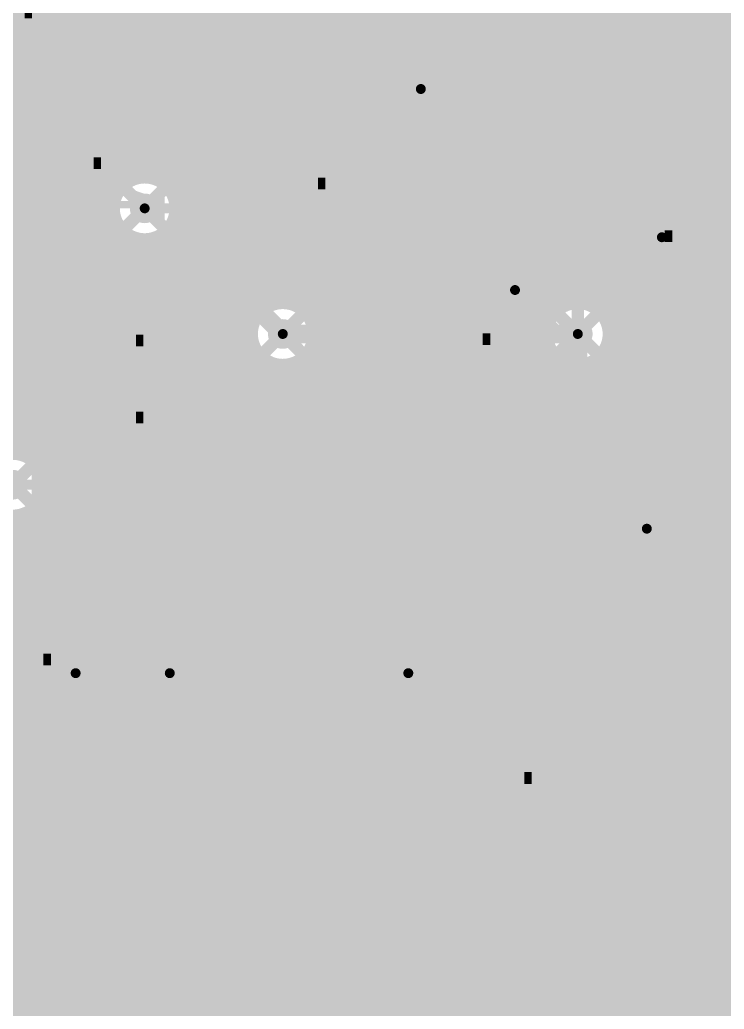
# Model space of a CAD drawing. Extents: x -11 to 221, y -93 to 178.
# Drawn here: x 120.79 to 135.04, y 84.65 to 104.65 of the extents above; entities that cross this region are included whole.
import ezdxf

# ---------------------------------------------------------------- set-up
doc = ezdxf.new("R2010")
doc.units = 0
doc.header["$MEASUREMENT"] = 0
doc.layers.get('0').update_dxf_attribs({"linetype": 'CONTINUOUS'})
for name, color, linetype in [('26-349-0_BOT', 7, 'CONTINUOUS'), ('26-349-0_DRD', 7, 'CONTINUOUS'), ('26-349-0_DRL', 2, 'CONTINUOUS'), ('26-349-0_FAB', 1, 'CONTINUOUS'), ('26-349-0_IN1', 3, 'CONTINUOUS'), ('26-349-0_IN2', 5, 'CONTINUOUS'), ('26-349-0_SMT', 14, 'CONTINUOUS'), ('26-349-0_SPT', 9, 'CONTINUOUS'), ('26-349-0_SST', 12, 'CONTINUOUS'), ('26-349-0_TOP', 11, 'CONTINUOUS'), ('THRUHOLE_TAP', 15, 'CONTINUOUS')]:
    doc.layers.add(name, color=color, linetype=linetype)

# ---------------------------------------------------------------- blocks, each defined once
blk = doc.blocks.new('ROUND_78')
at = {"const_width": 0.29972}
blk.add_lwpolyline([(-0.14986, 0, 1), (0.14986, 0, 1)], format="xyb", close=True, dxfattribs=at)
blk = doc.blocks.new('ROUND_101')
at = {"const_width": 0.10033}
blk.add_lwpolyline([(-0.050164, 0, 1), (0.050164, 0, 1)], format="xyb", close=True, dxfattribs=at)
blk = doc.blocks.new('ROUND_102')
at = {"const_width": 0.10033}
blk.add_lwpolyline([(-0.050164, 0, 1), (0.050164, 0, 1)], format="xyb", close=True, dxfattribs=at)
blk = doc.blocks.new('ROUND_83')
at = {"const_width": 0.29972}
blk.add_lwpolyline([(-0.14986, 0, 1), (0.14986, 0, 1)], format="xyb", close=True, dxfattribs=at)
blk = doc.blocks.new('RECTANGLE_3')
blk.add_solid([(0.4826, 0.4064), (0.4826, -0.4064), (-0.4826, 0.4064), (-0.4826, -0.4064)])
blk = doc.blocks.new('RECTANGLE_17')
blk.add_solid([(0.508, 0.635), (0.508, -0.635), (-0.508, 0.635), (-0.508, -0.635)])
blk = doc.blocks.new('ROUND_88')
at = {"const_width": 0.10033}
blk.add_lwpolyline([(-0.050164, 0, 1), (0.050164, 0, 1)], format="xyb", close=True, dxfattribs=at)

msp = doc.modelspace()

# ---------------------------------------------------------------- linework, layer by layer
at = {"layer": '26-349-0_BOT'}
for points, const_width in [([(90.805, 101.219), (122.936, 101.219), (123.317, 100.838)], 0.2032), ([(126.111, 98.298), (132.08, 98.298)], 0.381), ([(148.2852, 92.6338), (82.3722, 92.6338)], 0.2032), ([(157.988, 89.281), (85.344, 89.281)], 0.2032), ([(150.114, 87.63), (150.08098, 87.66302), (86.19998, 87.66302)], 0.2032), ([(106.934, 86.106), (156.845, 86.106)], 0.2032), ([(156.21, 84.963), (81.661, 84.963)], 0.2032)]:
    msp.add_lwpolyline(points, dxfattribs=dict(at, const_width=const_width))
at = {"layer": '26-349-0_DRD', "const_width": 0.254}
for points in [[(121.92, 104.394), (119.38, 106.934)], [(121.92, 104.394), (119.38, 106.934)], [(123.19, 106.934), (120.65, 104.394)], [(123.19, 104.394), (120.65, 106.934)], [(123.19, 106.934), (120.65, 104.394)], [(123.19, 104.394), (120.65, 106.934)], [(121.92, 104.394), (121.92, 106.934)], [(121.92, 104.394), (121.92, 106.934)], [(123.19, 104.394), (123.19, 106.934)], [(123.19, 104.394), (123.19, 106.934)], [(127.381, 106.299), (127.381, 103.759)], [(129.921, 106.299), (127.381, 103.759)], [(129.921, 103.759), (127.381, 106.299)], [(127.381, 106.299), (127.381, 103.759)], [(129.921, 106.299), (127.381, 103.759)], [(129.921, 103.759), (127.381, 106.299)], [(127.381, 106.299), (127.381, 103.759)], [(129.921, 106.299), (127.381, 103.759)], [(129.921, 103.759), (127.381, 106.299)], [(129.921, 103.759), (129.921, 106.299)], [(129.921, 103.759), (129.921, 106.299)], [(129.921, 103.759), (129.921, 106.299)], [(131.445, 106.299), (131.445, 103.759)], [(133.985, 106.299), (131.445, 103.759)], [(133.985, 103.759), (131.445, 106.299)], [(131.445, 106.299), (131.445, 103.759)], [(133.985, 106.299), (131.445, 103.759)], [(133.985, 103.759), (131.445, 106.299)], [(133.985, 103.759), (133.985, 106.299)], [(133.985, 103.759), (133.985, 106.299)], [(127.635, 104.521), (127.635, 101.981)], [(130.175, 104.521), (127.635, 104.521)], [(130.175, 104.521), (127.635, 101.981)], [(130.175, 101.981), (127.635, 104.521)], [(127.635, 104.521), (127.635, 101.981)], [(130.175, 104.521), (127.635, 104.521)], [(130.175, 104.521), (127.635, 101.981)], [(130.175, 101.981), (127.635, 104.521)], [(130.175, 101.981), (130.175, 104.521)], [(130.175, 101.981), (130.175, 104.521)], [(119.38, 104.394), (121.92, 104.394)], [(119.38, 104.394), (121.92, 104.394)], [(120.65, 104.394), (123.19, 104.394)], [(120.65, 104.394), (123.19, 104.394)], [(127.381, 103.759), (129.921, 103.759)], [(127.381, 103.759), (129.921, 103.759)], [(127.381, 103.759), (129.921, 103.759)], [(131.445, 103.759), (133.985, 103.759)], [(131.445, 103.759), (133.985, 103.759)], [(122.047, 102.108), (122.047, 99.568)], [(124.587, 102.108), (122.047, 102.108)], [(124.587, 102.108), (122.047, 99.568)], [(124.587, 99.568), (122.047, 102.108)], [(124.587, 99.568), (124.587, 102.108)], [(127.635, 101.981), (130.175, 101.981)], [(127.635, 101.981), (130.175, 101.981)], [(132.5118, 101.5238), (132.5118, 98.9838)], [(135.0518, 101.5238), (132.5118, 101.5238)], [(135.0518, 101.5238), (132.5118, 98.9838)], [(135.0518, 98.9838), (132.5118, 101.5238)], [(135.0518, 98.9838), (135.0518, 101.5238)], [(129.54, 100.457), (129.54, 97.917)], [(132.08, 100.457), (129.54, 100.457)], [(132.08, 100.457), (129.54, 97.917)], [(132.08, 97.917), (129.54, 100.457)], [(129.54, 100.457), (129.54, 97.917)], [(132.08, 100.457), (129.54, 100.457)], [(132.08, 100.457), (129.54, 97.917)], [(132.08, 97.917), (129.54, 100.457)], [(129.54, 100.457), (129.54, 97.917)], [(132.08, 100.457), (129.54, 100.457)], [(132.08, 100.457), (129.54, 97.917)], [(132.08, 97.917), (129.54, 100.457)], [(132.08, 97.917), (132.08, 100.457)], [(132.08, 97.917), (132.08, 100.457)], [(132.08, 97.917), (132.08, 100.457)], [(122.047, 99.568), (124.587, 99.568)], [(124.841, 99.568), (124.841, 97.028)], [(127.381, 99.568), (124.841, 99.568)], [(127.381, 99.568), (124.841, 97.028)], [(127.381, 97.028), (124.841, 99.568)], [(127.381, 97.028), (127.381, 99.568)], [(130.81, 99.568), (130.81, 97.028)], [(133.35, 99.568), (130.81, 99.568)], [(133.35, 99.568), (130.81, 97.028)], [(133.35, 97.028), (130.81, 99.568)], [(133.35, 97.028), (133.35, 99.568)], [(132.5118, 98.9838), (135.0518, 98.9838)], [(129.54, 97.917), (132.08, 97.917)], [(129.54, 97.917), (132.08, 97.917)], [(129.54, 97.917), (132.08, 97.917)], [(124.841, 97.028), (127.381, 97.028)], [(130.81, 97.028), (133.35, 97.028)], [(121.92, 96.52), (119.38, 96.52)], [(121.92, 96.52), (119.38, 93.98)], [(121.92, 93.98), (119.38, 96.52)], [(121.92, 93.98), (121.92, 96.52)], [(132.207, 95.631), (132.207, 93.091)], [(134.747, 95.631), (132.207, 95.631)], [(134.747, 95.631), (132.207, 93.091)], [(134.747, 93.091), (132.207, 95.631)], [(132.207, 95.631), (132.207, 93.091)], [(134.747, 95.631), (132.207, 95.631)], [(134.747, 95.631), (132.207, 93.091)], [(134.747, 93.091), (132.207, 95.631)], [(134.747, 93.091), (134.747, 95.631)], [(134.747, 93.091), (134.747, 95.631)], [(119.38, 93.98), (121.92, 93.98)], [(132.207, 93.091), (134.747, 93.091)], [(132.207, 93.091), (134.747, 93.091)], [(123.19, 92.71), (120.65, 92.71)], [(123.19, 92.71), (120.65, 90.17)], [(123.19, 90.17), (120.65, 92.71)], [(122.555, 92.71), (122.555, 90.17)], [(125.095, 92.71), (122.555, 92.71)], [(125.095, 92.71), (122.555, 90.17)], [(125.095, 90.17), (122.555, 92.71)], [(122.555, 92.71), (122.555, 90.17)], [(125.095, 92.71), (122.555, 92.71)], [(125.095, 92.71), (122.555, 90.17)], [(125.095, 90.17), (122.555, 92.71)], [(123.19, 90.17), (123.19, 92.71)], [(125.095, 90.17), (125.095, 92.71)], [(125.095, 90.17), (125.095, 92.71)], [(127.381, 92.71), (127.381, 90.17)], [(129.921, 92.71), (127.381, 92.71)], [(129.921, 92.71), (127.381, 90.17)], [(129.921, 90.17), (127.381, 92.71)], [(127.381, 92.71), (127.381, 90.17)], [(129.921, 92.71), (127.381, 92.71)], [(129.921, 92.71), (127.381, 90.17)], [(129.921, 90.17), (127.381, 92.71)], [(129.921, 90.17), (129.921, 92.71)], [(129.921, 90.17), (129.921, 92.71)], [(120.65, 90.17), (123.19, 90.17)], [(122.555, 90.17), (125.095, 90.17)], [(122.555, 90.17), (125.095, 90.17)], [(127.381, 90.17), (129.921, 90.17)], [(127.381, 90.17), (129.921, 90.17)]]:
    msp.add_lwpolyline(points, dxfattribs=at)
at = {"layer": '26-349-0_FAB', "const_width": 0.254}
for points in [[(130.34518, 89.42832), (130.34518, 88.15832), (130.13182, 88.37168), (129.71018, 89.2175), (129.49682, 89.42832), (129.49682, 88.15832)], [(121.58218, 89.42832), (121.158, 89.42832)], [(121.36882, 88.15832), (121.36882, 89.42832)], [(123.04268, 88.37168), (122.936, 88.15832), (122.301, 88.15832), (122.19432, 88.37168), (122.19432, 89.2175), (122.301, 89.42832), (122.936, 89.42832), (123.04268, 89.2175)], [(123.65482, 88.79332), (124.28982, 88.79332), (124.50318, 89.00668), (124.50318, 89.2175), (124.28982, 89.42832), (123.65482, 89.42832), (123.65482, 88.15832)], [(125.222, 88.15832), (125.11532, 88.37168), (125.11532, 89.2175), (125.222, 89.42832), (125.857, 89.42832), (125.96368, 89.2175), (125.96368, 88.37168), (125.857, 88.15832), (125.222, 88.15832)], [(127.42418, 88.37168), (127.3175, 88.15832), (126.6825, 88.15832), (126.57582, 88.37168), (126.57582, 89.2175), (126.6825, 89.42832), (127.3175, 89.42832), (127.42418, 89.2175)], [(128.143, 88.15832), (128.03632, 88.37168), (128.03632, 89.2175), (128.143, 89.42832), (128.778, 89.42832), (128.88468, 89.2175), (128.88468, 88.37168), (128.778, 88.15832), (128.143, 88.15832)], [(131.80568, 89.42832), (130.95732, 89.42832)], [(131.3815, 88.15832), (131.3815, 89.42832)], [(132.41782, 88.79332), (133.05282, 88.79332), (133.26618, 89.00668), (133.26618, 89.2175), (133.05282, 89.42832), (132.41782, 89.42832), (132.41782, 88.15832)], [(133.985, 88.15832), (133.87832, 88.37168), (133.87832, 89.2175), (133.985, 89.42832), (134.62, 89.42832), (134.72668, 89.2175), (134.72668, 88.37168), (134.62, 88.15832), (133.985, 88.15832)], [(124.18568, 88.79332), (124.50318, 88.15832)], [(132.94868, 88.79332), (133.26618, 88.15832)], [(121.58218, 88.15832), (121.158, 88.15832)], [(131.318, 87.52332), (131.318, 86.25332), (131.10718, 86.46668), (130.683, 87.3125), (130.47218, 87.52332), (130.47218, 86.25332)], [(129.43332, 86.88832), (129.8575, 86.88832), (129.8575, 86.46668), (129.75082, 86.25332), (129.11582, 86.25332), (129.01168, 86.46668), (129.01168, 87.3125), (129.11582, 87.52332), (129.75082, 87.52332), (129.8575, 87.3125)], [(131.93268, 86.25332), (132.56768, 86.25332), (132.7785, 86.6775), (132.7785, 87.10168), (132.56768, 87.52332), (131.93268, 87.52332)], [(132.03682, 86.25332), (132.03682, 87.52332)]]:
    msp.add_lwpolyline(points, dxfattribs=at)
at = {"layer": '26-349-0_IN1', "const_width": 0.254}
for points in [[(128.59004, 103.9114), (105.38968, 103.9114)], [(105.41762, 103.98506), (128.6891, 103.9495)], [(120.8024, 103.9622), (120.8024, 95.96628)], [(121.031, 103.9622), (121.031, 95.87484)], [(121.2596, 103.95966), (121.2596, 95.65386)], [(121.4882, 103.95966), (121.4882, 92.02928)], [(121.7168, 103.95966), (121.7168, 92.14104)], [(121.9454, 103.95966), (121.9454, 92.17152)], [(122.174, 103.95966), (122.174, 92.1258)], [(122.4026, 103.95966), (122.4026, 91.98864)], [(122.6312, 103.95966), (122.6312, 101.092)], [(122.8598, 103.95966), (122.8598, 101.4095)], [(123.0884, 103.95712), (123.0884, 101.53142)], [(123.317, 103.95712), (123.317, 101.56952)], [(123.5456, 103.95712), (123.5456, 101.53142)], [(123.7742, 103.95712), (123.7742, 101.4095)], [(124.0028, 103.95712), (124.0028, 101.092)], [(124.2314, 103.95712), (124.2314, 92.04706)], [(124.46, 103.95712), (124.46, 91.80322)], [(124.6886, 103.95458), (124.6886, 65.66662)], [(124.9172, 103.95458), (124.9172, 65.45072)], [(125.1458, 103.95458), (125.1458, 65.07226)], [(125.3744, 103.95458), (125.3744, 51.562)], [(125.603, 103.95458), (125.603, 98.82378)], [(125.8316, 103.95458), (125.8316, 98.97364)], [(126.0602, 103.95458), (126.0602, 99.02698)], [(126.2888, 103.95458), (126.2888, 99.00666)], [(126.5174, 103.95204), (126.5174, 98.90506)], [(126.746, 103.95204), (126.746, 98.66122)], [(126.9746, 103.95204), (126.9746, 72.32396)], [(127.2032, 103.95204), (127.2032, 72.59828)], [(127.4318, 103.95204), (127.4318, 72.71004)], [(127.6604, 103.95204), (127.6604, 72.74052)], [(127.889, 103.95204), (127.889, 73.00722)], [(128.1176, 103.9495), (128.1176, 91.94038)], [(128.3462, 103.9495), (128.3462, 103.72344)], [(128.5748, 103.9495), (128.5748, 103.90378)], [(129.1209, 103.9495), (145.48104, 103.9241)], [(145.47342, 103.9114), (129.21996, 103.9114)], [(129.2606, 103.9495), (129.2606, 103.89108)], [(129.4892, 103.9495), (129.4892, 103.69042)], [(129.7178, 103.9495), (129.7178, 51.562)], [(129.9464, 103.94696), (129.9464, 51.562)], [(130.175, 103.94696), (130.175, 99.55022)], [(130.4036, 103.94696), (130.4036, 99.79406)], [(130.6322, 103.94696), (130.6322, 99.89566)], [(130.8608, 103.94696), (130.8608, 99.91598)], [(131.0894, 103.94696), (131.0894, 99.86264)], [(131.318, 103.94696), (131.318, 99.71278)], [(131.5466, 103.94442), (131.5466, 98.79838)], [(131.7752, 103.94442), (131.7752, 98.96348)], [(132.0038, 103.94442), (132.0038, 99.02444)], [(132.2324, 103.94442), (132.2324, 99.01428)], [(132.461, 103.94442), (132.461, 98.92284)], [(132.6896, 103.94442), (132.6896, 98.70186)], [(132.9182, 103.94442), (132.9182, 94.83344)], [(133.1468, 103.94188), (133.1468, 100.61702)], [(133.3754, 103.94188), (133.3754, 100.86086)], [(133.604, 103.94188), (133.604, 100.96246)], [(133.8326, 103.94188), (133.8326, 100.98278)], [(134.0612, 103.94188), (134.0612, 100.92944)], [(134.2898, 103.94188), (134.2898, 100.77958)], [(134.5184, 103.94188), (134.5184, 51.562)], [(134.747, 103.94188), (134.747, 51.562)], [(134.9756, 103.93934), (134.9756, 51.562)], [(128.31318, 103.6828), (105.22458, 103.6828)], [(145.4023, 103.6828), (129.49428, 103.6828)], [(128.20142, 103.4542), (86.1822, 103.4542)], [(145.40484, 103.4542), (129.60604, 103.4542)], [(128.17348, 103.2256), (85.9536, 103.2256)], [(145.48612, 103.2256), (129.63652, 103.2256)], [(128.2192, 102.997), (85.725, 102.997)], [(145.68678, 102.997), (129.5908, 102.997)], [(128.35382, 102.7684), (85.4964, 102.7684)], [(128.3462, 102.77856), (128.3462, 92.10548)], [(150.27148, 102.7684), (129.45364, 102.7684)], [(129.4892, 102.81158), (129.4892, 51.562)], [(128.73228, 102.5398), (85.2678, 102.5398)], [(128.5748, 102.59822), (128.5748, 92.16644)], [(128.8034, 102.5271), (128.8034, 92.15628)], [(129.032, 102.52964), (129.032, 92.06484)], [(138.811, 102.5398), (129.07518, 102.5398)], [(129.2606, 102.61092), (129.2606, 91.84386)], [(138.4935, 102.3112), (88.99398, 102.3112)], [(138.36904, 102.0826), (89.31148, 102.0826)], [(138.33348, 101.854), (91.16822, 101.854)], [(138.36904, 101.6254), (91.41206, 101.6254)], [(122.84456, 101.3968), (91.51366, 101.3968)], [(138.4935, 101.3968), (123.78944, 101.3968)], [(122.66422, 101.1682), (91.53398, 101.1682)], [(138.811, 101.1682), (123.96978, 101.1682)], [(122.5931, 100.9396), (91.48064, 100.9396)], [(133.5278, 100.9396), (124.0409, 100.9396)], [(167.13962, 100.9396), (134.0358, 100.9396)], [(122.59564, 100.711), (91.33078, 100.711)], [(133.2103, 100.711), (124.03582, 100.711)], [(165.23462, 100.711), (134.3533, 100.711)], [(122.6312, 100.584), (122.6312, 91.61018)], [(124.0028, 100.584), (124.0028, 92.14866)], [(122.67692, 100.4824), (89.71788, 100.4824)], [(133.08584, 100.4824), (123.95708, 100.4824)], [(161.59988, 100.4824), (134.47522, 100.4824)], [(122.87758, 100.2538), (89.62136, 100.2538)], [(122.8598, 100.2665), (122.8598, 71.08444)], [(123.0884, 100.14204), (123.0884, 65.75806)], [(123.317, 100.10648), (123.317, 91.96578)], [(123.5456, 100.14204), (123.5456, 92.11564)], [(133.05028, 100.2538), (123.75642, 100.2538)], [(123.7742, 100.2665), (123.7742, 92.16898)], [(161.22142, 100.2538), (134.51332, 100.2538)], [(133.08584, 100.0252), (89.47404, 100.0252)], [(161.0868, 100.0252), (134.47522, 100.0252)], [(130.40614, 99.7966), (89.2556, 99.7966)], [(133.2103, 99.7966), (131.21386, 99.7966)], [(133.1468, 99.89058), (133.1468, 95.01378)], [(134.2898, 99.72802), (134.2898, 51.562)], [(153.89352, 99.7966), (134.3533, 99.7966)], [(130.18516, 99.568), (88.89238, 99.568)], [(133.5278, 99.568), (131.43484, 99.568)], [(133.3754, 99.6442), (133.3754, 95.0849)], [(133.604, 99.5426), (133.604, 95.07982)], [(133.8326, 99.52482), (133.8326, 95.00108)], [(153.4414, 99.568), (134.0358, 99.568)], [(134.0612, 99.57816), (134.0612, 94.80042)], [(130.09372, 99.3394), (82.0674, 99.3394)], [(153.20264, 99.3394), (131.52628, 99.3394)], [(130.08102, 99.1108), (81.8388, 99.1108)], [(153.0477, 99.1108), (131.53644, 99.1108)], [(125.67158, 98.8822), (81.6102, 98.8822)], [(130.14452, 98.8822), (126.55042, 98.8822)], [(130.175, 98.82378), (130.175, 51.562)], [(131.64058, 98.8822), (131.47548, 98.8822)], [(152.94864, 98.8822), (132.51942, 98.8822)], [(125.47092, 98.6536), (81.3816, 98.6536)], [(130.30962, 98.6536), (126.75108, 98.6536)], [(130.4036, 98.5774), (130.4036, 51.562)], [(131.0894, 98.51136), (131.0894, 51.562)], [(131.43992, 98.6536), (131.31038, 98.6536)], [(131.318, 98.66122), (131.318, 51.562)], [(152.89022, 98.6536), (132.72008, 98.6536)], [(125.38964, 98.425), (81.153, 98.425)], [(131.35864, 98.425), (126.82982, 98.425)], [(130.6322, 98.4758), (130.6322, 51.562)], [(130.8608, 98.45802), (130.8608, 51.562)], [(152.87244, 98.425), (132.79882, 98.425)], [(125.3871, 98.1964), (80.9244, 98.1964)], [(131.3561, 98.1964), (126.8349, 98.1964)], [(152.89022, 98.1964), (132.8039, 98.1964)], [(125.45822, 97.9678), (80.6958, 97.9678)], [(126.746, 97.93478), (126.746, 65.7098)], [(131.42722, 97.9678), (126.76378, 97.9678)], [(152.94864, 97.9678), (132.73278, 97.9678)], [(125.63856, 97.7392), (80.4672, 97.7392)], [(125.603, 97.77222), (125.603, 51.562)], [(131.60756, 97.7392), (126.58344, 97.7392)], [(131.5466, 97.79762), (131.5466, 51.562)], [(153.0477, 97.7392), (132.55244, 97.7392)], [(132.6896, 97.89414), (132.6896, 72.72528)], [(153.20264, 97.5106), (80.2386, 97.5106)], [(125.8316, 97.62236), (125.8316, 65.33896)], [(126.0602, 97.56902), (126.0602, 65.61328)], [(126.2888, 97.5868), (126.2888, 65.72504)], [(126.5174, 97.6884), (126.5174, 65.75552)], [(131.7752, 97.63252), (131.7752, 51.562)], [(132.0038, 97.56902), (132.0038, 51.562)], [(132.2324, 97.58172), (132.2324, 72.41286)], [(132.461, 97.67316), (132.461, 72.63384)], [(153.4414, 97.282), (80.01, 97.282)], [(153.47696, 97.0534), (79.7814, 97.0534)], [(153.2255, 96.8248), (79.5528, 96.8248)], [(153.06294, 96.5962), (79.3242, 96.5962)], [(152.95626, 96.3676), (79.0956, 96.3676)], [(152.8953, 96.139), (78.867, 96.139)], [(152.87244, 95.9104), (120.96496, 95.9104)], [(152.88768, 95.6818), (121.23928, 95.6818)], [(152.93848, 95.4532), (121.35104, 95.4532)], [(153.035, 95.2246), (121.38152, 95.2246)], [(133.11378, 94.996), (121.3358, 94.996)], [(153.18232, 94.996), (133.84022, 94.996)], [(132.8674, 94.7674), (121.19864, 94.7674)], [(121.2596, 94.84614), (121.2596, 91.75496)], [(153.41092, 94.7674), (134.08406, 94.7674)], [(120.8024, 94.53372), (120.8024, 51.562)], [(132.7658, 94.5388), (120.82018, 94.5388)], [(121.031, 94.62516), (121.031, 51.562)], [(153.81732, 94.5388), (134.18566, 94.5388)], [(132.74802, 94.3102), (87.58428, 94.3102)], [(160.52038, 94.3102), (134.20598, 94.3102)], [(132.80136, 94.0816), (87.30996, 94.0816)], [(134.0612, 93.92158), (134.0612, 51.562)], [(160.40862, 94.0816), (134.15264, 94.0816)], [(132.95122, 93.853), (83.17484, 93.853)], [(132.9182, 93.88856), (132.9182, 72.73544)], [(133.1468, 93.70822), (133.1468, 72.67448)], [(133.8326, 93.72092), (133.8326, 51.562)], [(156.10078, 93.853), (134.00278, 93.853)], [(155.8544, 93.6244), (83.06308, 93.6244)], [(133.3754, 93.6371), (133.3754, 72.50938)], [(133.604, 93.63964), (133.604, 51.562)], [(155.7528, 93.3958), (82.78876, 93.3958)], [(147.78482, 93.1672), (82.87258, 93.1672)], [(147.61972, 92.9386), (83.03768, 92.9386)], [(147.55622, 92.71), (83.09864, 92.71)], [(147.56892, 92.4814), (83.08848, 92.4814)], [(147.66036, 92.2528), (82.99704, 92.2528)], [(121.48058, 92.0242), (82.77606, 92.0242)], [(123.38558, 92.0242), (122.35942, 92.0242)], [(128.21158, 92.0242), (124.26442, 92.0242)], [(147.88134, 92.0242), (129.09042, 92.0242)], [(121.27992, 91.7956), (78.486, 91.7956)], [(123.18492, 91.7956), (122.56008, 91.7956)], [(128.01092, 91.7956), (124.46508, 91.7956)], [(150.9141, 91.7956), (129.29108, 91.7956)], [(121.19864, 91.567), (78.486, 91.567)], [(123.10364, 91.567), (122.63882, 91.567)], [(127.92964, 91.567), (124.54382, 91.567)], [(150.91664, 91.567), (129.36982, 91.567)], [(121.1961, 91.3384), (78.486, 91.3384)], [(123.1011, 91.3384), (122.6439, 91.3384)], [(127.9271, 91.3384), (124.5489, 91.3384)], [(150.99792, 91.3384), (129.3749, 91.3384)], [(121.26722, 91.1098), (78.486, 91.1098)], [(121.2596, 91.12504), (121.2596, 51.562)], [(123.17222, 91.1098), (122.57278, 91.1098)], [(122.6312, 91.26728), (122.6312, 71.26478)], [(127.99822, 91.1098), (124.47778, 91.1098)], [(151.19858, 91.1098), (129.30378, 91.1098)], [(123.317, 90.91422), (123.317, 65.86728)], [(124.46, 91.07678), (124.46, 65.80886)], [(128.1176, 90.93962), (128.1176, 73.25106)], [(129.2606, 91.03614), (129.2606, 51.562)], [(121.44756, 90.8812), (78.486, 90.8812)], [(121.4882, 90.84818), (121.4882, 51.562)], [(121.7168, 90.73642), (121.7168, 71.05142)], [(121.9454, 90.70848), (121.9454, 71.25208)], [(122.174, 90.7542), (122.174, 71.33082)], [(123.35256, 90.8812), (122.39244, 90.8812)], [(122.4026, 90.88882), (122.4026, 71.3359)], [(123.5456, 90.76436), (123.5456, 65.93332)], [(123.7742, 90.71102), (123.7742, 65.95872)], [(124.0028, 90.7288), (124.0028, 65.94856)], [(124.2314, 90.8304), (124.2314, 65.9003)], [(128.17856, 90.8812), (124.29744, 90.8812)], [(128.3462, 90.77452), (128.3462, 73.35266)], [(128.5748, 90.71102), (128.5748, 73.37298)], [(128.8034, 90.72372), (128.8034, 73.31964)], [(129.032, 90.81516), (129.032, 73.16978)], [(167.04818, 90.8812), (129.12344, 90.8812)], [(167.32504, 90.6526), (78.486, 90.6526)], [(162.03422, 90.424), (78.486, 90.424)], [(161.88436, 90.1954), (78.486, 90.1954)], [(157.734, 89.9668), (85.598, 89.9668)], [(157.4165, 89.7382), (85.9155, 89.7382)], [(157.29204, 89.5096), (86.03742, 89.5096)], [(157.25648, 89.281), (86.07552, 89.281)], [(157.29204, 89.0524), (86.03742, 89.0524)], [(157.4165, 88.8238), (85.9155, 88.8238)], [(157.734, 88.5952), (85.598, 88.5952)], [(171.577, 88.3666), (86.40064, 88.3666)], [(149.58822, 88.138), (86.75624, 88.138)], [(149.43836, 87.9094), (86.88832, 87.9094)], [(149.38502, 87.6808), (86.9315, 87.6808)], [(149.4028, 87.4522), (86.90102, 87.4522)], [(149.5044, 87.2236), (86.78418, 87.2236)], [(149.75078, 86.995), (86.49716, 86.995)], [(156.53004, 86.7664), (107.24896, 86.7664)], [(156.25318, 86.5378), (107.52328, 86.5378)], [(156.14142, 86.3092), (107.63504, 86.3092)], [(156.11348, 86.0806), (107.66552, 86.0806)], [(156.1592, 85.852), (107.6198, 85.852)], [(155.89504, 85.6234), (107.48264, 85.6234)], [(155.61818, 85.3948), (107.10418, 85.3948)], [(155.50642, 85.1662), (82.36204, 85.1662)], [(139.065, 84.9376), (82.39252, 84.9376)], [(139.065, 84.709), (82.3468, 84.709)]]:
    msp.add_lwpolyline(points, dxfattribs=at)
for points in [[(128.6891, 103.9495, 0.3289003), (128.17348, 103.251)], [(128.6891, 103.9495, 0.3289003), (128.17348, 103.251)], [(129.63652, 103.251, 0.3289011), (129.1209, 103.9495)], [(129.63652, 103.251, 0.3289011), (129.1209, 103.9495)], [(128.17348, 103.251, 0.4142136), (128.905, 102.51948)], [(128.17348, 103.251, 0.4142136), (128.905, 102.51948)], [(128.905, 102.51948, 0.4142136), (129.63652, 103.251)], [(128.905, 102.51948, 0.4142136), (129.63652, 103.251)], [(123.317, 101.56952, 0.4142136), (122.58548, 100.838)], [(124.04852, 100.838, 0.4142136), (123.317, 101.56952)], [(133.7818, 100.98532, 0.4142136), (133.05028, 100.2538)], [(134.51332, 100.2538, 0.4142136), (133.7818, 100.98532)], [(122.58548, 100.838, 0.4142136), (123.317, 100.10648)], [(123.317, 100.10648, 0.4142136), (124.04852, 100.838)], [(133.05028, 100.2538, 0.4142136), (133.7818, 99.52228)], [(133.7818, 99.52228, 0.4142136), (134.51332, 100.2538)], [(130.81, 99.91852, 0.4142136), (130.07848, 99.187)], [(130.81, 99.91852, 0.4142136), (130.07848, 99.187)], [(131.54152, 99.187, 0.4142136), (130.81, 99.91852)], [(131.54152, 99.187, 0.4142136), (130.81, 99.91852)], [(130.07848, 99.187, 0.4142136), (130.81, 98.45548)], [(130.07848, 99.187, 0.4142136), (130.81, 98.45548)], [(130.81, 98.45548, 0.4142136), (131.54152, 99.187)], [(130.81, 98.45548, 0.4142136), (131.54152, 99.187)], [(126.111, 99.02952, 0.4142136), (125.37948, 98.298)], [(126.84252, 98.298, 0.4142136), (126.111, 99.02952)], [(132.08, 99.02952, 0.4142136), (131.34848, 98.298)], [(132.81152, 98.298, 0.4142136), (132.08, 99.02952)], [(125.37948, 98.298, 0.4142136), (126.111, 97.56648)], [(126.111, 97.56648, 0.4142136), (126.84252, 98.298)], [(131.34848, 98.298, 0.4142136), (132.08, 97.56648)], [(132.08, 97.56648, 0.4142136), (132.81152, 98.298)], [(121.38152, 95.25, 0.4142136), (120.65, 95.98152)], [(120.65, 94.51848, 0.4142136), (121.38152, 95.25)], [(133.477, 95.09252, 0.4142136), (132.74548, 94.361)], [(133.477, 95.09252, 0.4142136), (132.74548, 94.361)], [(134.20852, 94.361, 0.4142136), (133.477, 95.09252)], [(134.20852, 94.361, 0.4142136), (133.477, 95.09252)], [(132.74548, 94.361, 0.4142136), (133.477, 93.62948)], [(132.74548, 94.361, 0.4142136), (133.477, 93.62948)], [(133.477, 93.62948, 0.4142136), (134.20852, 94.361)], [(133.477, 93.62948, 0.4142136), (134.20852, 94.361)], [(121.92, 92.17152, 0.4142136), (121.18848, 91.44)], [(122.65152, 91.44, 0.4142136), (121.92, 92.17152)], [(123.825, 92.17152, 0.4142136), (123.09348, 91.44)], [(123.825, 92.17152, 0.4142136), (123.09348, 91.44)], [(124.55652, 91.44, 0.4142136), (123.825, 92.17152)], [(124.55652, 91.44, 0.4142136), (123.825, 92.17152)], [(128.651, 92.17152, 0.4142136), (127.91948, 91.44)], [(129.38252, 91.44, 0.4142136), (128.651, 92.17152)], [(121.18848, 91.44, 0.4142136), (121.92, 90.70848)], [(121.92, 90.70848, 0.4142136), (122.65152, 91.44)], [(123.09348, 91.44, 0.4142136), (123.825, 90.70848)], [(123.09348, 91.44, 0.4142136), (123.825, 90.70848)], [(123.825, 90.70848, 0.4142136), (124.55652, 91.44)], [(123.825, 90.70848, 0.4142136), (124.55652, 91.44)], [(127.91948, 91.44, 0.4142136), (128.651, 90.70848)], [(128.651, 90.70848, 0.4142136), (129.38252, 91.44)]]:
    msp.add_lwpolyline(points, format="xyb", dxfattribs=at)
at = {"layer": '26-349-0_IN2', "const_width": 0.254}
for points in [[(120.7008, 112.141), (120.7008, 95.87738)], [(120.9294, 112.141), (120.9294, 95.81388)], [(121.158, 112.141), (121.158, 95.62084)], [(121.3866, 112.141), (121.3866, 75.77328)], [(121.6152, 112.141), (121.6152, 75.98918)], [(121.8438, 112.141), (121.8438, 76.06284)], [(122.0724, 112.141), (122.0724, 76.0476)], [(122.301, 112.141), (122.301, 75.93838)], [(122.5296, 112.141), (122.5296, 75.59548)], [(122.7582, 112.141), (122.7582, 101.12756)], [(124.3584, 112.141), (124.3584, 77.8256)], [(124.587, 112.141), (124.587, 65.61582)], [(124.8156, 112.141), (124.8156, 65.41262)], [(125.0442, 112.141), (125.0442, 65.05194)], [(125.2728, 112.141), (125.2728, 52.959)], [(125.5014, 112.141), (125.5014, 98.45548)], [(125.73, 112.141), (125.73, 98.79838)], [(125.9586, 112.141), (125.9586, 98.9076)], [(127.3302, 112.141), (127.3302, 72.56018)], [(127.5588, 112.141), (127.5588, 72.63384)], [(127.7874, 112.141), (127.7874, 72.6186)], [(128.016, 112.141), (128.016, 73.01484)], [(128.2446, 112.141), (128.2446, 73.20788)], [(128.4732, 112.141), (128.4732, 73.27138)], [(128.7018, 112.141), (128.7018, 73.24852)], [(128.9304, 112.141), (128.9304, 73.12406)], [(129.159, 112.141), (129.159, 52.959)], [(129.3876, 112.141), (129.3876, 52.959)], [(129.6162, 112.141), (129.6162, 52.959)], [(129.8448, 112.141), (129.8448, 52.959)], [(130.0734, 112.141), (130.0734, 52.959)], [(130.302, 112.141), (130.302, 52.959)], [(130.5306, 112.141), (130.5306, 52.959)], [(130.7592, 112.141), (130.7592, 52.959)], [(130.9878, 112.141), (130.9878, 52.959)], [(131.2164, 112.141), (131.2164, 52.959)], [(131.445, 112.141), (131.445, 52.959)], [(131.6736, 112.141), (131.6736, 98.77806)], [(131.9022, 112.141), (131.9022, 98.90252)], [(132.1308, 112.141), (132.1308, 98.92538)], [(132.3594, 112.141), (132.3594, 98.86188)], [(132.588, 112.141), (132.588, 98.66884)], [(132.8166, 112.141), (132.8166, 72.63892)], [(133.0452, 112.141), (133.0452, 72.6059)], [(133.2738, 112.141), (133.2738, 72.4662)], [(134.6454, 112.141), (134.6454, 52.959)], [(134.874, 112.141), (134.874, 52.959)], [(135.1026, 112.141), (135.1026, 52.959)], [(127.1016, 109.7026), (127.1016, 72.34428)], [(133.5024, 109.8296), (133.5024, 52.959)], [(134.4168, 109.77626), (134.4168, 52.959)], [(126.1872, 109.64926), (126.1872, 98.92284)], [(126.4158, 109.5121), (126.4158, 98.84918)], [(126.873, 109.53242), (126.873, 52.959)], [(133.731, 109.65942), (133.731, 52.959)], [(133.9596, 109.60608), (133.9596, 52.959)], [(134.1882, 109.6391), (134.1882, 52.959)], [(126.6444, 109.47908), (126.6444, 98.63328)], [(122.9868, 106.18978), (122.9868, 101.37394)], [(124.1298, 106.1339), (124.1298, 77.97038)], [(123.2154, 105.9053), (123.2154, 101.4603)], [(123.444, 105.80878), (123.444, 101.45522)], [(123.6726, 105.8037), (123.6726, 101.3587)], [(123.9012, 105.89006), (123.9012, 101.07422)], [(148.98116, 104.5718), (73.4822, 104.5718)], [(149.05482, 104.3432), (73.7108, 104.3432)], [(149.27072, 104.1146), (73.787, 104.1146)], [(150.51278, 103.886), (73.787, 103.886)], [(150.6093, 103.6574), (73.787, 103.6574)], [(150.89378, 103.4288), (73.787, 103.4288)], [(150.56866, 103.2002), (73.787, 103.2002)], [(150.41626, 102.9716), (73.787, 102.9716)], [(150.37308, 102.743), (73.787, 102.743)], [(150.41626, 102.5144), (73.787, 102.5144)], [(150.56866, 102.2858), (88.81364, 102.2858)], [(174.117, 102.0572), (89.18702, 102.0572)], [(174.117, 101.8286), (90.96248, 101.8286)], [(174.117, 101.6), (91.30538, 101.6)], [(122.98172, 101.3714), (91.4146, 101.3714)], [(174.117, 101.3714), (123.65228, 101.3714)], [(122.76582, 101.1428), (91.42984, 101.1428)], [(174.117, 101.1428), (123.86818, 101.1428)], [(122.69216, 100.9142), (91.35618, 100.9142)], [(174.117, 100.9142), (123.94184, 100.9142)], [(122.70486, 100.6856), (91.14028, 100.6856)], [(122.7582, 100.5459), (122.7582, 65.32626)], [(123.9012, 100.60178), (123.9012, 78.00848)], [(165.354, 100.6856), (123.9266, 100.6856)], [(122.81408, 100.457), (89.60104, 100.457)], [(122.9868, 100.30206), (122.9868, 65.56502)], [(123.6726, 100.3173), (123.6726, 77.96022)], [(165.18382, 100.457), (123.81738, 100.457)], [(123.15698, 100.2284), (89.48928, 100.2284)], [(123.2154, 100.2157), (123.2154, 65.71234)], [(123.444, 100.22078), (123.444, 77.79766)], [(161.33826, 100.2284), (123.47448, 100.2284)], [(161.18586, 99.9998), (89.3191, 99.9998)], [(161.14268, 99.7712), (89.0524, 99.7712)], [(153.58364, 99.5426), (88.41232, 99.5426)], [(153.3144, 99.314), (74.15784, 99.314)], [(153.1493, 99.0854), (73.787, 99.0854)], [(125.8189, 98.8568), (73.787, 98.8568)], [(131.7879, 98.8568), (126.40056, 98.8568)], [(153.0477, 98.8568), (132.36956, 98.8568)], [(125.57506, 98.6282), (73.787, 98.6282)], [(131.54406, 98.6282), (126.64694, 98.6282)], [(152.98928, 98.6282), (132.61594, 98.6282)], [(125.4887, 98.3996), (73.787, 98.3996)], [(131.4577, 98.3996), (126.7333, 98.3996)], [(152.97404, 98.3996), (132.7023, 98.3996)], [(125.49378, 98.171), (73.787, 98.171)], [(125.5014, 98.13798), (125.5014, 52.959)], [(131.46278, 98.171), (126.72822, 98.171)], [(152.99944, 98.171), (132.69722, 98.171)], [(125.5903, 97.9424), (73.787, 97.9424)], [(131.5593, 97.9424), (126.6317, 97.9424)], [(126.6444, 97.96272), (126.6444, 52.959)], [(132.588, 97.92462), (132.588, 72.58558)], [(153.06548, 97.9424), (132.6007, 97.9424)], [(125.87478, 97.7138), (74.14006, 97.7138)], [(125.73, 97.79508), (125.73, 52.959)], [(131.84378, 97.7138), (126.34722, 97.7138)], [(126.4158, 97.74682), (126.4158, 52.959)], [(131.6736, 97.8154), (131.6736, 52.959)], [(153.17978, 97.7138), (132.31622, 97.7138)], [(132.3594, 97.73412), (132.3594, 72.41286)], [(125.9586, 97.68586), (125.9586, 52.959)], [(126.1872, 97.67316), (126.1872, 52.959)], [(131.9022, 97.69348), (131.9022, 52.959)], [(132.1308, 97.67062), (132.1308, 52.959)], [(153.36266, 97.4852), (74.31278, 97.4852)], [(153.67, 97.2566), (74.36612, 97.2566)], [(153.62428, 97.028), (74.3331, 97.028)], [(153.3398, 96.7994), (74.1934, 96.7994)], [(153.16454, 96.5708), (73.787, 96.5708)], [(153.05532, 96.3422), (73.787, 96.3422)], [(152.99436, 96.1136), (73.787, 96.1136)], [(152.97404, 95.885), (73.787, 95.885)], [(152.99436, 95.6564), (121.13006, 95.6564)], [(153.05532, 95.4278), (121.25452, 95.4278)], [(153.16454, 95.1992), (121.27738, 95.1992)], [(153.3398, 94.9706), (121.21388, 94.9706)], [(153.62428, 94.742), (121.02084, 94.742)], [(121.158, 94.87662), (121.158, 52.959)], [(160.66008, 94.5134), (87.58174, 94.5134)], [(120.7008, 94.62262), (120.7008, 52.959)], [(120.9294, 94.68612), (120.9294, 52.959)], [(160.6296, 94.2848), (87.4268, 94.2848)], [(160.50768, 94.0562), (73.787, 94.0562)], [(156.30398, 93.8276), (73.787, 93.8276)], [(155.96108, 93.599), (73.787, 93.599)], [(155.85186, 93.3704), (73.787, 93.3704)], [(147.91182, 93.1418), (82.74304, 93.1418)], [(147.72132, 92.9132), (82.93608, 92.9132)], [(147.65782, 92.6846), (82.99958, 92.6846)], [(147.68068, 92.456), (82.97672, 92.456)], [(147.8026, 92.2274), (82.85226, 92.2274)], [(151.08682, 91.9988), (73.787, 91.9988)], [(151.01316, 91.7702), (73.787, 91.7702)], [(151.02586, 91.5416), (73.787, 91.5416)], [(151.13508, 91.313), (73.787, 91.313)], [(151.47798, 91.0844), (73.787, 91.0844)], [(174.117, 90.8558), (73.787, 90.8558)], [(174.117, 90.6272), (73.787, 90.6272)], [(174.117, 90.3986), (73.787, 90.3986)], [(174.117, 90.17), (73.787, 90.17)], [(174.117, 89.9414), (73.787, 89.9414)], [(157.52826, 89.7128), (85.8012, 89.7128)], [(157.3911, 89.4842), (85.9409, 89.4842)], [(157.35808, 89.2556), (85.97392, 89.2556)], [(157.41142, 89.027), (85.92058, 89.027)], [(157.5816, 88.7984), (85.74786, 88.7984)], [(174.117, 88.5698), (72.009, 88.5698)], [(174.117, 88.3412), (72.009, 88.3412)], [(149.7076, 88.1126), (86.64194, 88.1126)], [(149.53742, 87.884), (86.78926, 87.884)], [(149.48408, 87.6554), (86.8299, 87.6554)], [(149.5171, 87.4268), (86.78418, 87.4268)], [(149.65426, 87.1982), (86.62416, 87.1982)], [(174.117, 86.9696), (72.009, 86.9696)], [(174.117, 86.741), (72.009, 86.741)], [(156.3624, 86.5124), (107.41406, 86.5124)], [(156.24048, 86.2838), (107.53852, 86.2838)], [(156.21762, 86.0552), (107.56138, 86.0552)], [(156.28112, 85.8266), (107.49788, 85.8266)], [(156.47162, 85.598), (107.30484, 85.598)], [(155.7274, 85.3694), (82.14106, 85.3694)], [(155.60548, 85.1408), (82.26552, 85.1408)], [(150.51278, 84.9122), (82.28838, 84.9122)], [(150.2283, 84.6836), (82.22488, 84.6836)]]:
    msp.add_lwpolyline(points, dxfattribs=at)
for points in [[(123.317, 101.46792, 0.4142136), (122.68708, 100.838)], [(123.94692, 100.838, 0.4142136), (123.317, 101.46792)], [(122.68708, 100.838, 0.4142136), (123.317, 100.20808)], [(123.317, 100.20808, 0.4142136), (123.94692, 100.838)], [(126.111, 98.92792, 0.4142136), (125.48108, 98.298)], [(126.74092, 98.298, 0.4142136), (126.111, 98.92792)], [(132.08, 98.92792, 0.4142136), (131.45008, 98.298)], [(132.70992, 98.298, 0.4142136), (132.08, 98.92792)], [(125.48108, 98.298, 0.4142136), (126.111, 97.66808)], [(126.111, 97.66808, 0.4142136), (126.74092, 98.298)], [(131.45008, 98.298, 0.4142136), (132.08, 97.66808)], [(132.08, 97.66808, 0.4142136), (132.70992, 98.298)], [(121.27992, 95.25, 0.4142136), (120.65, 95.87992)], [(120.65, 94.62008, 0.4142136), (121.27992, 95.25)]]:
    msp.add_lwpolyline(points, format="xyb", dxfattribs=at)
at = {"layer": '26-349-0_SST', "const_width": 0.1524}
for points in [[(125.2855, 103.3145), (125.2855, 106.2355), (123.6472, 106.2355), (123.6472, 103.3145), (125.2855, 103.3145)], [(120.96242, 104.67848), (120.96242, 104.9147)], [(122.86742, 104.5083), (122.86742, 104.1527), (122.69724, 104.09428), (122.52706, 104.09428), (122.35942, 104.1527), (122.35942, 104.5083), (122.52706, 104.56926), (122.69724, 104.56926), (123.37542, 104.3305)], [(132.43306, 104.56926), (132.26542, 104.5083), (132.26542, 104.1527), (132.43306, 104.09428), (132.77342, 104.09428), (132.94106, 104.21366), (132.94106, 104.56926), (133.28142, 104.56926), (133.28142, 104.09428)], [(134.73176, 104.19334), (134.73176, 104.66832), (135.4074, 104.42956), (135.4074, 104.31272), (134.3914, 104.31272)], [(126.11862, 103.89108), (126.11862, 104.36606), (126.7968, 103.89108), (126.96698, 103.89108), (127.13462, 103.95204), (127.13462, 104.30764), (126.96698, 104.36606)], [(130.75158, 104.54132), (130.5814, 104.48036), (130.5814, 104.12476), (130.75158, 104.06634), (131.0894, 104.06634), (131.25958, 104.18572), (131.25958, 104.54132), (131.5974, 104.54132), (131.5974, 104.06634)], [(121.47042, 104.2543), (121.47042, 103.8987), (121.30024, 103.84028), (121.13006, 103.84028), (120.96242, 103.8987), (120.96242, 104.2543), (121.13006, 104.31526), (121.30024, 104.31526), (121.97842, 104.0765)], [(134.3914, 103.65232), (134.56158, 103.76916), (134.73176, 103.83012), (135.06958, 103.83012), (135.23976, 103.76916), (135.4074, 103.65232), (135.4074, 103.53294), (135.23976, 103.41356), (135.06958, 103.35514), (134.73176, 103.35514), (134.56158, 103.41356), (134.3914, 103.53294), (134.3914, 103.65232)], [(122.52706, 103.73106), (122.35942, 103.6701), (122.35942, 103.3145), (122.52706, 103.25608), (122.86742, 103.25608), (123.03506, 103.37546), (123.03506, 103.73106), (123.37542, 103.73106), (123.37542, 103.25608)], [(131.0894, 103.64216), (131.0894, 103.28656), (130.92176, 103.22814), (130.75158, 103.22814), (130.5814, 103.28656), (130.5814, 103.64216), (130.75158, 103.70312), (130.92176, 103.70312), (131.5974, 103.46436)], [(132.77342, 103.3145), (132.77342, 103.6701), (132.94106, 103.73106), (133.11124, 103.73106), (133.28142, 103.6701), (133.28142, 103.3145), (133.11124, 103.25608), (132.94106, 103.25608), (132.26542, 103.4923)], [(121.47042, 103.0605), (121.47042, 103.4161), (121.63806, 103.47706), (121.80824, 103.47706), (121.97842, 103.4161), (121.97842, 103.0605), (121.80824, 103.00208), (121.63806, 103.00208), (120.96242, 103.2383)], [(126.11862, 103.35006), (126.2888, 103.46944), (126.45898, 103.52786), (126.7968, 103.52786), (126.96698, 103.46944), (127.13462, 103.35006), (127.13462, 103.23068), (126.96698, 103.11384), (126.7968, 103.05288), (126.45898, 103.05288), (126.2888, 103.11384), (126.11862, 103.23068), (126.11862, 103.35006)], [(125.2855, 100.1395), (125.2855, 103.0605), (123.6472, 103.0605), (123.6472, 100.1395), (125.2855, 100.1395)], [(122.86742, 102.82428), (122.86742, 102.46868), (123.03506, 102.3493), (123.20524, 102.3493), (123.37542, 102.46868), (123.37542, 102.82428), (122.35942, 102.82428)], [(122.86742, 102.5271), (122.35942, 102.3493)], [(127.4064, 102.41534), (127.4064, 102.05974), (127.57658, 101.94036), (127.74676, 101.94036), (127.9144, 102.05974), (127.9144, 102.41534), (126.8984, 102.41534)], [(128.0795, 102.4255), (128.0795, 99.5045), (129.7178, 99.5045), (129.7178, 102.4255), (128.0795, 102.4255)], [(131.6355, 99.5045), (131.6355, 102.4255), (129.9972, 102.4255), (129.9972, 99.5045), (131.6355, 99.5045)], [(133.5405, 99.5045), (133.5405, 102.4255), (131.9022, 102.4255), (131.9022, 99.5045), (133.5405, 99.5045)], [(134.08406, 101.7143), (133.91642, 101.77526), (133.91642, 102.13086), (134.08406, 102.18928), (134.76224, 102.18928), (134.93242, 102.13086), (134.93242, 101.77526), (134.76224, 101.7143)], [(127.4064, 102.11816), (126.8984, 101.94036)], [(122.35942, 101.63048), (122.35942, 101.8667)], [(122.35942, 101.74986), (123.37542, 101.74986), (123.20524, 101.8667)], [(126.8984, 101.22154), (126.8984, 101.45776)], [(126.8984, 101.34092), (127.9144, 101.34092), (127.74676, 101.45776)], [(134.42442, 100.93706), (134.42442, 101.29266), (134.59206, 101.35108), (134.76224, 101.35108), (134.93242, 101.29266), (134.93242, 100.93706), (134.76224, 100.8761), (134.59206, 100.8761), (133.91642, 101.11486)], [(122.69724, 100.79228), (122.69724, 101.26726), (123.37542, 101.0285), (123.37542, 100.91166), (122.35942, 100.91166)], [(127.23876, 100.38334), (127.23876, 100.85832), (127.9144, 100.61956), (127.9144, 100.50272), (126.8984, 100.50272)], [(122.86742, 100.3681), (122.86742, 100.0125), (122.69724, 99.95408), (122.52706, 99.95408), (122.35942, 100.0125), (122.35942, 100.3681), (122.52706, 100.42906), (122.69724, 100.42906), (123.37542, 100.1903)], [(133.91642, 100.15728), (133.91642, 100.3935)], [(133.91642, 100.27666), (134.93242, 100.27666), (134.76224, 100.3935)], [(127.4064, 99.60356), (127.4064, 99.95916), (127.57658, 100.02012), (127.74676, 100.02012), (127.9144, 99.95916), (127.9144, 99.60356), (127.74676, 99.54514), (127.57658, 99.54514), (126.8984, 99.78136)], [(121.0945, 99.2505), (121.0945, 96.3295), (122.7328, 96.3295), (122.7328, 99.2505), (121.0945, 99.2505)], [(123.7234, 99.24034), (123.7234, 98.88474), (123.89358, 98.76536), (124.06376, 98.76536), (124.2314, 98.88474), (124.2314, 99.24034), (123.2154, 99.24034)], [(130.74142, 99.26828), (130.74142, 98.91268), (130.90906, 98.7933), (131.07924, 98.7933), (131.24942, 98.91268), (131.24942, 99.26828), (130.23342, 99.26828)], [(130.74142, 98.9711), (130.23342, 98.7933)], [(123.7234, 98.94316), (123.2154, 98.76536)], [(123.2154, 98.04654), (123.2154, 98.28276)], [(123.2154, 98.16592), (124.2314, 98.16592), (124.06376, 98.28276)], [(130.23342, 98.07448), (130.23342, 98.3107)], [(130.23342, 98.19386), (131.24942, 98.19386), (131.07924, 98.3107)], [(123.7234, 97.62236), (123.7234, 97.26676), (123.55576, 97.20834), (123.38558, 97.20834), (123.2154, 97.26676), (123.2154, 97.62236), (123.38558, 97.68332), (123.55576, 97.68332), (124.2314, 97.44456)], [(130.40106, 97.71126), (130.23342, 97.6503), (130.23342, 97.2947), (130.40106, 97.23628), (130.74142, 97.23628), (130.90906, 97.35566), (130.90906, 97.71126), (131.24942, 97.71126), (131.24942, 97.23628)], [(130.23342, 96.75368), (131.24942, 96.39808), (131.24942, 96.87306)], [(123.2154, 96.48952), (123.2154, 96.72574)], [(123.2154, 96.60636), (124.2314, 96.60636), (124.06376, 96.72574)], [(125.603, 91.694), (129.667, 91.694), (129.667, 96.266), (127.889, 96.266), (127.635, 96.012), (127.381, 96.266), (125.603, 96.266), (125.603, 91.694)], [(130.048, 91.694), (134.112, 91.694), (134.112, 96.266), (132.334, 96.266), (132.08, 96.012), (131.826, 96.266), (130.048, 96.266), (130.048, 91.694)], [(122.7455, 93.1545), (122.7455, 96.0755), (121.1072, 96.0755), (121.1072, 93.1545), (122.7455, 93.1545)], [(122.9995, 96.0755), (122.9995, 93.1545), (124.6378, 93.1545), (124.6378, 96.0755), (122.9995, 96.0755)], [(121.85142, 92.79128), (121.85142, 92.43568), (122.01906, 92.3163), (122.18924, 92.3163), (122.35942, 92.43568), (122.35942, 92.79128), (121.34342, 92.79128)], [(121.85142, 92.4941), (121.34342, 92.3163)], [(123.38558, 91.90736), (123.2154, 91.96832), (123.2154, 92.32392), (123.38558, 92.38234), (124.06376, 92.38234), (124.2314, 92.32392), (124.2314, 91.96832), (124.06376, 91.90736)], [(121.34342, 91.59748), (121.34342, 91.8337)], [(121.34342, 91.71686), (122.35942, 91.71686), (122.18924, 91.8337)], [(123.7234, 91.13012), (123.7234, 91.48572), (123.89358, 91.54414), (124.06376, 91.54414), (124.2314, 91.48572), (124.2314, 91.13012), (124.06376, 91.06916), (123.89358, 91.06916), (123.2154, 91.30792)], [(121.85142, 91.1733), (121.85142, 90.8177), (121.68124, 90.75928), (121.51106, 90.75928), (121.34342, 90.8177), (121.34342, 91.1733), (121.51106, 91.23426), (121.68124, 91.23426), (122.35942, 90.9955)], [(131.2418, 91.23426), (131.07162, 91.17584), (131.07162, 90.93708), (131.2418, 90.87866), (131.41198, 90.75928), (131.91998, 90.75928), (132.08762, 90.82024), (132.08762, 91.17584), (131.91998, 91.23426), (131.2418, 91.23426)], [(127.0508, 91.10726), (126.88062, 91.04884), (126.88062, 90.81008), (127.0508, 90.75166), (127.22098, 90.63228), (127.72898, 90.63228), (127.89662, 90.69324), (127.89662, 91.04884), (127.72898, 91.10726), (127.0508, 91.10726)], [(131.41198, 90.99804), (131.07162, 90.75928)], [(123.2154, 90.23096), (123.2154, 90.70594), (123.89358, 90.23096), (124.06376, 90.23096), (124.2314, 90.29192), (124.2314, 90.64752), (124.06376, 90.70594)], [(127.22098, 90.87104), (126.88062, 90.63228)], [(121.51106, 90.39606), (121.34342, 90.27668), (121.34342, 90.04046), (121.51106, 89.92108), (121.68124, 89.92108), (122.01906, 90.1573), (122.35942, 89.92108), (122.35942, 90.39606)], [(131.07162, 89.92108), (131.07162, 90.39606), (131.7498, 89.92108), (131.91998, 89.92108), (132.08762, 89.98204), (132.08762, 90.33764), (131.91998, 90.39606)], [(126.88062, 89.79408), (126.88062, 90.26906), (127.5588, 89.79408), (127.72898, 89.79408), (127.89662, 89.85504), (127.89662, 90.21064), (127.72898, 90.26906)], [(127.0508, 89.43086), (126.88062, 89.31148), (126.88062, 89.07526), (127.0508, 88.95588), (127.22098, 88.95588), (127.5588, 89.19464), (127.89662, 88.95588), (127.89662, 89.43086)], [(131.07162, 89.20226), (131.07162, 89.43848)], [(131.07162, 89.32164), (132.08762, 89.32164), (131.91998, 89.43848)]]:
    msp.add_lwpolyline(points, dxfattribs=at)
at = {"layer": '26-349-0_TOP'}
for points, const_width in [([(121.92, 108.6612), (122.2248, 108.6612), (122.809, 108.077), (122.809, 104.394), (121.92, 103.505), (121.92, 98.5012)], 0.381), ([(131.064, 92.837), (131.064, 91.694), (131.572, 91.186), (133.858, 91.186), (134.366, 91.694), (134.366, 99.949), (134.874, 100.457), (134.874, 104.267), (133.604, 105.537), (133.604, 107.95), (134.3152, 108.6612), (134.62, 108.6612)], 0.254), ([(130.81, 107.2388), (130.81, 101.6762)], 0.381), ([(128.905, 100.2538), (127.9652, 100.2538), (126.619, 101.6), (126.619, 106.807)], 0.381), ([(124.46, 105.4862), (124.46, 105.41), (123.571, 104.521), (123.571, 103.124), (124.3838, 102.3112), (124.46, 102.3112)], 0.2032), ([(124.46, 104.0638), (125.5522, 104.0638), (125.857, 103.759), (125.857, 100.33), (127.635, 98.552), (127.635, 95.123)], 0.381), ([(128.905, 101.6762), (128.905, 103.251)], 0.381), ([(128.905, 103.251), (128.905, 101.6762)], 0.381), ([(132.715, 101.6762), (130.81, 101.6762)], 0.381), ([(132.842, 72.009), (132.842, 81.661), (132.715, 81.788), (132.715, 87.503), (130.175, 90.043), (130.175, 98.425), (129.921, 98.679), (129.921, 101.092), (130.5052, 101.6762), (130.81, 101.6762)], 0.2032), ([(124.46, 100.8888), (124.46, 99.949), (126.111, 98.298)], 0.381), ([(123.317, 100.838), (124.4092, 100.838), (124.46, 100.8888)], 0.2032), ([(130.81, 100.2538), (130.81, 99.187)], 0.381), ([(130.81, 99.187), (130.81, 100.2538)], 0.381), ([(130.81, 100.2538), (130.81, 99.187)], 0.381), ([(132.715, 100.2538), (133.7818, 100.2538)], 0.381), ([(128.905, 100.2538), (128.905, 97.155), (129.54, 96.52), (129.54, 90.043), (128.524, 89.027), (128.524, 72.644)], 0.2032), ([(121.92, 98.5012), (124.3838, 98.5012), (125.095, 97.79), (125.095, 93.853), (126.111, 92.837), (126.619, 92.837)], 0.381), ([(132.08, 98.298), (132.08, 95.123)], 0.381), ([(121.92, 97.0788), (121.92, 95.3262)], 0.381), ([(120.65, 95.25), (121.8438, 95.25), (121.92, 95.3262)], 0.2032), ([(123.825, 95.3262), (121.92, 95.3262)], 0.381), ([(127.635, 95.123), (127.635, 72.009)], 0.2032), ([(133.477, 94.361), (133.096, 93.98), (133.096, 92.837)], 0.381), ([(133.096, 92.837), (133.096, 93.98), (133.477, 94.361)], 0.381), ([(121.92, 93.9038), (121.92, 91.44)], 0.381), ([(123.825, 93.9038), (123.825, 91.44)], 0.381), ([(123.825, 91.44), (123.825, 93.9038)], 0.381), ([(128.651, 91.44), (128.651, 92.837)], 0.381), ([(128.651, 91.44), (128.651, 92.837)], 0.381)]:
    msp.add_lwpolyline(points, dxfattribs=dict(at, const_width=const_width))

# ---------------------------------------------------------------- block references
at = {"layer": '26-349-0_BOT'}
for p in [(128.905, 103.251), (123.317, 100.838), (133.7818, 100.2538), (130.81, 99.187), (126.111, 98.298), (132.08, 98.298), (120.65, 95.25), (133.477, 94.361), (121.92, 91.44), (123.825, 91.44), (128.651, 91.44)]:
    msp.add_blockref('ROUND_78', p, dxfattribs=at)
at = {"layer": '26-349-0_DRL'}
for name, p in [('ROUND_102', (128.905, 103.251)), ('ROUND_101', (123.317, 100.838)), ('ROUND_102', (133.7818, 100.2538)), ('ROUND_102', (130.81, 99.187)), ('ROUND_101', (126.111, 98.298)), ('ROUND_101', (132.08, 98.298)), ('ROUND_102', (133.477, 94.361)), ('ROUND_102', (121.92, 91.44)), ('ROUND_102', (123.825, 91.44)), ('ROUND_102', (128.651, 91.44))]:
    msp.add_blockref(name, p, dxfattribs=at)
at = {"layer": '26-349-0_IN1'}
for name, p in [('ROUND_78', (128.905, 103.251)), ('ROUND_78', (123.317, 100.838)), ('ROUND_78', (133.7818, 100.2538)), ('ROUND_78', (130.81, 99.187)), ('ROUND_83', (126.111, 98.298)), ('ROUND_83', (132.08, 98.298)), ('ROUND_78', (120.65, 95.25)), ('ROUND_78', (133.477, 94.361)), ('ROUND_78', (121.92, 91.44)), ('ROUND_78', (123.825, 91.44)), ('ROUND_78', (128.651, 91.44))]:
    msp.add_blockref(name, p, dxfattribs=at)
at = {"layer": '26-349-0_IN2'}
for name, p in [('ROUND_78', (128.905, 103.251)), ('ROUND_83', (123.317, 100.838)), ('ROUND_78', (133.7818, 100.2538)), ('ROUND_78', (130.81, 99.187)), ('ROUND_83', (126.111, 98.298)), ('ROUND_83', (132.08, 98.298)), ('ROUND_78', (120.65, 95.25)), ('ROUND_78', (133.477, 94.361)), ('ROUND_78', (121.92, 91.44)), ('ROUND_78', (123.825, 91.44)), ('ROUND_78', (128.651, 91.44))]:
    msp.add_blockref(name, p, dxfattribs=at)
at = {"layer": '26-349-0_SMT'}
for name, p in [('RECTANGLE_3', (124.46, 104.0638)), ('RECTANGLE_3', (124.46, 102.3112)), ('RECTANGLE_3', (128.905, 101.6762)), ('RECTANGLE_3', (130.81, 101.6762)), ('RECTANGLE_3', (132.715, 101.6762)), ('RECTANGLE_3', (124.46, 100.8888)), ('RECTANGLE_3', (128.905, 100.2538)), ('RECTANGLE_3', (130.81, 100.2538)), ('RECTANGLE_3', (132.715, 100.2538)), ('RECTANGLE_3', (121.92, 98.5012)), ('RECTANGLE_3', (121.92, 97.0788)), ('RECTANGLE_3', (121.92, 95.3262)), ('RECTANGLE_3', (123.825, 95.3262)), ('RECTANGLE_17', (127.635, 95.123)), ('RECTANGLE_17', (132.08, 95.123)), ('RECTANGLE_3', (121.92, 93.9038)), ('RECTANGLE_3', (123.825, 93.9038)), ('RECTANGLE_17', (126.619, 92.837)), ('RECTANGLE_17', (128.651, 92.837)), ('RECTANGLE_17', (131.064, 92.837)), ('RECTANGLE_17', (133.096, 92.837))]:
    msp.add_blockref(name, p, dxfattribs=at)
at = {"layer": '26-349-0_SPT'}
for name, p in [('RECTANGLE_3', (124.46, 104.0638)), ('RECTANGLE_3', (124.46, 102.3112)), ('RECTANGLE_3', (128.905, 101.6762)), ('RECTANGLE_3', (130.81, 101.6762)), ('RECTANGLE_3', (132.715, 101.6762)), ('RECTANGLE_3', (124.46, 100.8888)), ('RECTANGLE_3', (128.905, 100.2538)), ('RECTANGLE_3', (130.81, 100.2538)), ('RECTANGLE_3', (132.715, 100.2538)), ('RECTANGLE_3', (121.92, 98.5012)), ('RECTANGLE_3', (121.92, 97.0788)), ('RECTANGLE_3', (121.92, 95.3262)), ('RECTANGLE_3', (123.825, 95.3262)), ('RECTANGLE_17', (127.635, 95.123)), ('RECTANGLE_17', (132.08, 95.123)), ('RECTANGLE_3', (121.92, 93.9038)), ('RECTANGLE_3', (123.825, 93.9038)), ('RECTANGLE_17', (126.619, 92.837)), ('RECTANGLE_17', (128.651, 92.837)), ('RECTANGLE_17', (131.064, 92.837)), ('RECTANGLE_17', (133.096, 92.837))]:
    msp.add_blockref(name, p, dxfattribs=at)
at = {"layer": '26-349-0_TOP'}
for name, p in [('RECTANGLE_3', (124.46, 104.0638)), ('ROUND_78', (128.905, 103.251)), ('RECTANGLE_3', (124.46, 102.3112)), ('RECTANGLE_3', (128.905, 101.6762)), ('RECTANGLE_3', (130.81, 101.6762)), ('RECTANGLE_3', (132.715, 101.6762)), ('RECTANGLE_3', (124.46, 100.8888)), ('ROUND_78', (123.317, 100.838)), ('RECTANGLE_3', (128.905, 100.2538)), ('RECTANGLE_3', (130.81, 100.2538)), ('RECTANGLE_3', (132.715, 100.2538)), ('ROUND_78', (133.7818, 100.2538)), ('ROUND_78', (130.81, 99.187)), ('RECTANGLE_3', (121.92, 98.5012)), ('ROUND_78', (126.111, 98.298)), ('ROUND_78', (132.08, 98.298)), ('RECTANGLE_3', (121.92, 97.0788)), ('RECTANGLE_3', (121.92, 95.3262)), ('RECTANGLE_3', (123.825, 95.3262)), ('RECTANGLE_17', (127.635, 95.123)), ('RECTANGLE_17', (132.08, 95.123)), ('ROUND_78', (120.65, 95.25)), ('ROUND_78', (133.477, 94.361)), ('RECTANGLE_3', (121.92, 93.9038)), ('RECTANGLE_3', (123.825, 93.9038)), ('RECTANGLE_17', (126.619, 92.837)), ('RECTANGLE_17', (128.651, 92.837)), ('RECTANGLE_17', (131.064, 92.837)), ('RECTANGLE_17', (133.096, 92.837)), ('ROUND_78', (121.92, 91.44)), ('ROUND_78', (123.825, 91.44)), ('ROUND_78', (128.651, 91.44))]:
    msp.add_blockref(name, p, dxfattribs=at)
at = {"layer": 'THRUHOLE_TAP'}
for p in [(128.905, 103.251), (123.317, 100.838), (133.7818, 100.2538), (130.81, 99.187), (126.111, 98.298), (132.08, 98.298), (133.477, 94.361), (121.92, 91.44), (123.825, 91.44), (128.651, 91.44)]:
    msp.add_blockref('ROUND_88', p, dxfattribs=at)

doc.saveas('drawing.dxf')
